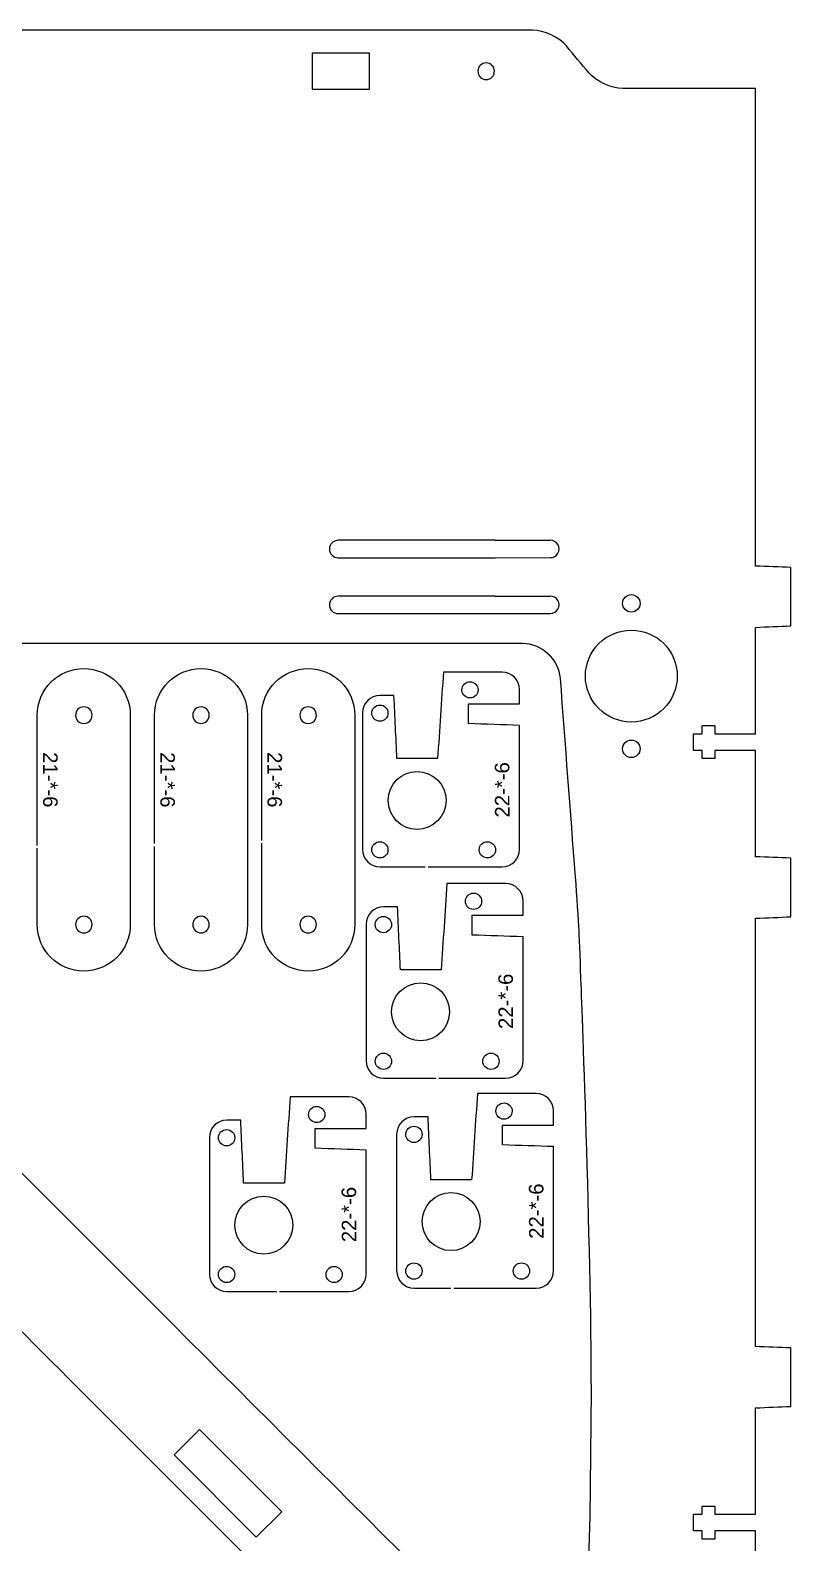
# Model space of a CAD drawing. Extents: x 0 to 712, y 0 to 505.
# Drawn here: x 229.7 to 360.9, y 242.4 to 502.4 of the extents above; entities that cross this region are included whole.
import ezdxf

# ---------------------------------------------------------------- set-up
doc = ezdxf.new("R2010")
doc.units = 0
for name, color, linetype in [('GRAVIRANJE', 3, 'CONTINUOUS'), ('HOLES', 160, 'CONTINUOUS'), ('IZREZ', 7, 'CONTINUOUS'), ('PRVI_IZREZ', 6, 'CONTINUOUS')]:
    doc.layers.add(name, color=color, linetype=linetype)
doc.styles.get("Standard").update_dxf_attribs({"font": 'ARIAL.TTF'})

msp = doc.modelspace()

# ---------------------------------------------------------------- linework, layer by layer
at = {"layer": 'HOLES'}
for p, q in [((309.72, 414.68), (319.21, 414.7)), ((309.73, 411.68), (319.21, 411.7)), ((309.72, 405.08), (319.2, 405.1)), ((309.73, 402.08), (319.21, 402.1))]:
    msp.add_line(p, q, dxfattribs=at)
for points in [[(288.1, 498.42), (278.25, 498.42), (278.25, 492.22), (288.1, 492.22), (288.1, 492.22)], [(254.49, 257.45), (254.49, 257.45), (268.63, 243.31), (273.02, 247.69), (258.88, 261.83)]]:
    msp.add_lwpolyline(points, close=True, dxfattribs=at)
at = {"layer": 'HOLES', "linetype": 'Continuous'}
for centre in [(296.29, 369.97), (296.9, 333.63), (269.93, 296.97), (302.15, 297.56)]:
    msp.add_circle(centre, 4.98, dxfattribs=at)
at = {"layer": 'HOLES'}
for centre, start, end in [((319.21, 413.2), 90, 90.2344), ((319.21, 413.2), 270.1081, 90.1081), ((319.21, 403.6), 270.1081, 90.1081)]:
    msp.add_arc(centre, 1.5, start, end, dxfattribs=at)
for points, knots in [([(306.75, 495.32), (306.75, 496.11), (307.38, 496.75), (308.17, 496.75), (308.96, 496.75), (309.6, 496.11), (309.6, 495.32), (309.6, 494.54), (308.96, 493.9), (308.17, 493.9), (307.38, 493.9), (306.75, 494.54), (306.75, 495.32)], [0, 0, 0, 0, 1, 1, 1, 2, 2, 2, 3, 3, 3, 4, 4, 4, 4]), ([(309.72, 414.68), (300.72, 414.68), (291.72, 414.68), (282.72, 414.68), (281.89, 414.68), (281.22, 414.01), (281.22, 413.18), (281.22, 412.36), (281.89, 411.68), (282.72, 411.68), (291.72, 411.68), (300.72, 411.68), (309.72, 411.68), (309.73, 411.68), (309.73, 411.68), (309.73, 411.68)], [0, 0, 0, 0, 1, 1, 1, 2, 2, 2, 3, 3, 3, 4, 4, 4, 4.004327, 4.004327, 4.004327, 4.004327]), ([(309.72, 405.08), (300.72, 405.08), (291.72, 405.08), (282.72, 405.08), (281.89, 405.08), (281.22, 404.41), (281.22, 403.58), (281.22, 402.76), (281.89, 402.08), (282.72, 402.08), (291.72, 402.08), (300.72, 402.08), (309.72, 402.08), (309.73, 402.08), (309.73, 402.08), (309.73, 402.08)], [0, 0, 0, 0, 1, 1, 1, 2, 2, 2, 3, 3, 3, 4, 4, 4, 4.004266, 4.004266, 4.004266, 4.004266]), ([(333.15, 402.34), (333.98, 402.34), (334.65, 403.01), (334.65, 403.84), (334.65, 404.67), (333.98, 405.34), (333.15, 405.34), (332.32, 405.34), (331.65, 404.67), (331.65, 403.84), (331.65, 403.01), (332.32, 402.34), (333.15, 402.34)], [0, 0, 0, 0, 1, 1, 1, 2, 2, 2, 3, 3, 3, 4, 4, 4, 4]), ([(333.15, 383.44), (337.51, 383.44), (341.05, 386.98), (341.05, 391.34), (341.05, 395.7), (337.51, 399.24), (333.15, 399.24), (328.79, 399.24), (325.25, 395.7), (325.25, 391.34), (325.25, 386.98), (328.79, 383.44), (333.15, 383.44)], [0, 0, 0, 0, 1, 1, 1, 2, 2, 2, 3, 3, 3, 4, 4, 4, 4]), ([(303.99, 388.98), (303.99, 388.21), (304.61, 387.58), (305.39, 387.58), (306.16, 387.57), (306.79, 388.2), (306.79, 388.97), (306.79, 389.74), (306.17, 390.37), (305.4, 390.38), (304.62, 390.38), (304, 389.75), (303.99, 388.98)], [0, 0, 0, 0, 1, 1, 1, 2, 2, 2, 3, 3, 3, 4, 4, 4, 4]), ([(238.96, 386.05), (239.75, 386.05), (240.39, 385.41), (240.39, 384.63), (240.39, 383.84), (239.75, 383.2), (238.96, 383.2), (238.18, 383.2), (237.54, 383.84), (237.54, 384.63), (237.54, 385.41), (238.18, 386.05), (238.96, 386.05)], [0, 0, 0, 0, 1, 1, 1, 2, 2, 2, 3, 3, 3, 4, 4, 4, 4]), ([(259.13, 386.05), (259.91, 386.05), (260.55, 385.41), (260.55, 384.63), (260.55, 383.84), (259.91, 383.2), (259.13, 383.2), (258.34, 383.2), (257.7, 383.84), (257.7, 384.63), (257.7, 385.41), (258.34, 386.05), (259.13, 386.05)], [0, 0, 0, 0, 1, 1, 1, 2, 2, 2, 3, 3, 3, 4, 4, 4, 4]), ([(277.56, 386.05), (278.35, 386.05), (278.99, 385.41), (278.99, 384.63), (278.99, 383.84), (278.35, 383.2), (277.56, 383.2), (276.77, 383.2), (276.14, 383.84), (276.14, 384.63), (276.14, 385.41), (276.77, 386.05), (277.56, 386.05)], [0, 0, 0, 0, 1, 1, 1, 2, 2, 2, 3, 3, 3, 4, 4, 4, 4]), ([(288.5, 384.98), (288.49, 384.21), (289.12, 383.58), (289.89, 383.58), (290.66, 383.57), (291.29, 384.2), (291.29, 384.97), (291.3, 385.74), (290.67, 386.37), (289.9, 386.37), (289.13, 386.38), (288.5, 385.75), (288.5, 384.98)], [0, 0, 0, 0, 1, 1, 1, 2, 2, 2, 3, 3, 3, 4, 4, 4, 4]), ([(333.15, 377.34), (333.98, 377.34), (334.65, 378.01), (334.65, 378.84), (334.65, 379.67), (333.98, 380.34), (333.15, 380.34), (332.32, 380.34), (331.65, 379.67), (331.65, 378.84), (331.65, 378.01), (332.32, 377.34), (333.15, 377.34)], [0, 0, 0, 0, 1, 1, 1, 2, 2, 2, 3, 3, 3, 4, 4, 4, 4]), ([(288.5, 361.48), (288.49, 360.71), (289.12, 360.08), (289.89, 360.08), (290.66, 360.07), (291.29, 360.7), (291.29, 361.47), (291.3, 362.24), (290.67, 362.87), (289.9, 362.87), (289.13, 362.88), (288.5, 362.25), (288.5, 361.48)], [0, 0, 0, 0, 1, 1, 1, 2, 2, 2, 3, 3, 3, 4, 4, 4, 4]), ([(306.99, 361.48), (306.99, 360.71), (307.61, 360.08), (308.39, 360.08), (309.16, 360.07), (309.79, 360.7), (309.79, 361.47), (309.79, 362.24), (309.17, 362.87), (308.4, 362.87), (307.62, 362.88), (306.99, 362.25), (306.99, 361.48)], [0, 0, 0, 0, 1, 1, 1, 2, 2, 2, 3, 3, 3, 4, 4, 4, 4]), ([(304.6, 352.64), (304.6, 351.86), (305.22, 351.23), (306, 351.23), (306.77, 351.23), (307.4, 351.85), (307.4, 352.63), (307.4, 353.4), (306.78, 354.03), (306, 354.03), (305.23, 354.03), (304.6, 353.41), (304.6, 352.64)], [0, 0, 0, 0, 1, 1, 1, 2, 2, 2, 3, 3, 3, 4, 4, 4, 4]), ([(238.96, 350.05), (239.75, 350.05), (240.39, 349.41), (240.39, 348.63), (240.39, 347.84), (239.75, 347.2), (238.96, 347.2), (238.18, 347.2), (237.54, 347.84), (237.54, 348.63), (237.54, 349.41), (238.18, 350.05), (238.96, 350.05)], [0, 0, 0, 0, 1, 1, 1, 2, 2, 2, 3, 3, 3, 4, 4, 4, 4]), ([(259.13, 350.05), (259.91, 350.05), (260.55, 349.41), (260.55, 348.63), (260.55, 347.84), (259.91, 347.2), (259.13, 347.2), (258.34, 347.2), (257.7, 347.84), (257.7, 348.63), (257.7, 349.41), (258.34, 350.05), (259.13, 350.05)], [0, 0, 0, 0, 1, 1, 1, 2, 2, 2, 3, 3, 3, 4, 4, 4, 4]), ([(277.56, 350.05), (278.35, 350.05), (278.99, 349.41), (278.99, 348.63), (278.99, 347.84), (278.35, 347.2), (277.56, 347.2), (276.77, 347.2), (276.14, 347.84), (276.14, 348.63), (276.14, 349.41), (276.77, 350.05), (277.56, 350.05)], [0, 0, 0, 0, 1, 1, 1, 2, 2, 2, 3, 3, 3, 4, 4, 4, 4]), ([(289.1, 348.64), (289.1, 347.86), (289.73, 347.23), (290.5, 347.23), (291.27, 347.23), (291.9, 347.85), (291.9, 348.63), (291.91, 349.4), (291.28, 350.03), (290.51, 350.03), (289.73, 350.03), (289.11, 349.41), (289.1, 348.64)], [0, 0, 0, 0, 1, 1, 1, 2, 2, 2, 3, 3, 3, 4, 4, 4, 4]), ([(289.1, 325.14), (289.1, 324.36), (289.73, 323.73), (290.5, 323.73), (291.27, 323.73), (291.9, 324.35), (291.9, 325.13), (291.91, 325.9), (291.28, 326.53), (290.51, 326.53), (289.73, 326.53), (289.11, 325.91), (289.1, 325.14)], [0, 0, 0, 0, 1, 1, 1, 2, 2, 2, 3, 3, 3, 4, 4, 4, 4]), ([(307.6, 325.14), (307.6, 324.36), (308.22, 323.73), (309, 323.73), (309.77, 323.73), (310.4, 324.35), (310.4, 325.13), (310.4, 325.9), (309.78, 326.53), (309.01, 326.53), (308.23, 326.53), (307.6, 325.91), (307.6, 325.14)], [0, 0, 0, 0, 1, 1, 1, 2, 2, 2, 3, 3, 3, 4, 4, 4, 4]), ([(277.63, 315.98), (277.62, 315.21), (278.25, 314.58), (279.02, 314.58), (279.79, 314.57), (280.42, 315.2), (280.43, 315.97), (280.43, 316.74), (279.8, 317.37), (279.03, 317.37), (278.26, 317.38), (277.63, 316.75), (277.63, 315.98)], [0, 0, 0, 0, 1, 1, 1, 2, 2, 2, 3, 3, 3, 4, 4, 4, 4]), ([(309.85, 316.56), (309.84, 315.79), (310.47, 315.16), (311.24, 315.16), (312.02, 315.16), (312.64, 315.78), (312.65, 316.55), (312.65, 317.33), (312.03, 317.96), (311.25, 317.96), (310.48, 317.96), (309.85, 317.34), (309.85, 316.56)], [0, 0, 0, 0, 1, 1, 1, 2, 2, 2, 3, 3, 3, 4, 4, 4, 4]), ([(262.13, 311.98), (262.13, 311.2), (262.75, 310.58), (263.52, 310.57), (264.3, 310.57), (264.93, 311.2), (264.93, 311.97), (264.93, 312.74), (264.31, 313.37), (263.53, 313.37), (262.76, 313.38), (262.13, 312.75), (262.13, 311.98)], [0, 0, 0, 0, 1, 1, 1, 2, 2, 2, 3, 3, 3, 4, 4, 4, 4]), ([(294.35, 312.56), (294.35, 311.79), (294.97, 311.16), (295.75, 311.16), (296.52, 311.16), (297.15, 311.78), (297.15, 312.55), (297.15, 313.33), (296.53, 313.96), (295.76, 313.96), (294.98, 313.96), (294.35, 313.34), (294.35, 312.56)], [0, 0, 0, 0, 1, 1, 1, 2, 2, 2, 3, 3, 3, 4, 4, 4, 4]), ([(262.13, 288.48), (262.13, 287.7), (262.75, 287.08), (263.52, 287.07), (264.3, 287.07), (264.93, 287.7), (264.93, 288.47), (264.93, 289.24), (264.31, 289.87), (263.53, 289.87), (262.76, 289.88), (262.13, 289.25), (262.13, 288.48)], [0, 0, 0, 0, 1, 1, 1, 2, 2, 2, 3, 3, 3, 4, 4, 4, 4]), ([(280.63, 288.48), (280.62, 287.7), (281.25, 287.08), (282.02, 287.07), (282.79, 287.07), (283.42, 287.7), (283.43, 288.47), (283.43, 289.24), (282.8, 289.87), (282.03, 289.87), (281.26, 289.88), (280.63, 289.25), (280.63, 288.48)], [0, 0, 0, 0, 1, 1, 1, 2, 2, 2, 3, 3, 3, 4, 4, 4, 4]), ([(294.35, 289.06), (294.35, 288.29), (294.97, 287.66), (295.75, 287.66), (296.52, 287.66), (297.15, 288.28), (297.15, 289.05), (297.15, 289.83), (296.53, 290.46), (295.76, 290.46), (294.98, 290.46), (294.35, 289.84), (294.35, 289.06)], [0, 0, 0, 0, 1, 1, 1, 2, 2, 2, 3, 3, 3, 4, 4, 4, 4]), ([(312.85, 289.06), (312.85, 288.29), (313.47, 287.66), (314.24, 287.66), (315.02, 287.66), (315.65, 288.28), (315.65, 289.05), (315.65, 289.83), (315.03, 290.46), (314.25, 290.46), (313.48, 290.46), (312.85, 289.84), (312.85, 289.06)], [0, 0, 0, 0, 1, 1, 1, 2, 2, 2, 3, 3, 3, 4, 4, 4, 4])]:
    msp.add_open_spline(points, degree=3, knots=knots, dxfattribs=at)
at = {"layer": 'IZREZ'}
for points, knots in [([(354.52, 83.82), (356.55, 83.9), (358.58, 83.98), (360.61, 84.07), (360.61, 87.42), (360.61, 90.77), (360.61, 94.12), (358.58, 94.2), (356.55, 94.28), (354.52, 94.37), (354.52, 100.33), (354.52, 106.28), (354.52, 112.24), (354.52, 112.39), (354.52, 112.53), (354.52, 112.67), (352.18, 112.67), (349.84, 112.67), (347.51, 112.67), (347.51, 112.23), (347.51, 111.79), (347.51, 111.34), (346.77, 111.34), (346.04, 111.34), (345.31, 111.34), (345.31, 111.81), (345.31, 112.28), (345.31, 112.74), (344.82, 112.74), (344.34, 112.74), (343.86, 112.74), (343.86, 113.67), (343.86, 114.59), (343.86, 115.52), (344.34, 115.52), (344.82, 115.52), (345.31, 115.52), (345.31, 115.98), (345.31, 116.45), (345.31, 116.92), (346.04, 116.92), (346.77, 116.92), (347.51, 116.92), (347.51, 116.45), (347.51, 115.98), (347.51, 115.52), (349.84, 115.52), (352.18, 115.52), (354.52, 115.52), (354.52, 115.68), (354.52, 115.85), (354.52, 116.02), (354.52, 121.95), (354.52, 127.88), (354.52, 133.81), (356.55, 133.89), (358.58, 133.97), (360.61, 134.06), (360.61, 137.41), (360.61, 140.76), (360.61, 144.12), (358.58, 144.2), (356.55, 144.28), (354.52, 144.37), (354.52, 168.09), (354.52, 191.81), (354.52, 215.54), (356.55, 215.62), (358.58, 215.7), (360.61, 215.79), (360.61, 219.13), (360.61, 222.48), (360.61, 225.82), (358.58, 225.91), (356.55, 225.99), (354.52, 226.07), (354.52, 232.01), (354.52, 237.95), (354.52, 243.89), (354.52, 244.06), (354.52, 244.22), (354.52, 244.39), (352.18, 244.39), (349.84, 244.39), (347.51, 244.39), (347.51, 243.92), (347.51, 243.46), (347.51, 242.99), (346.77, 242.99), (346.04, 242.99), (345.31, 242.99), (345.31, 243.46), (345.31, 243.92), (345.31, 244.39), (344.82, 244.39), (344.34, 244.39), (343.86, 244.39), (343.86, 245.34), (343.86, 246.3), (343.86, 247.26), (344.34, 247.26), (344.82, 247.26), (345.31, 247.26), (345.31, 247.72), (345.31, 248.19), (345.31, 248.65), (346.04, 248.65), (346.77, 248.65), (347.51, 248.65), (347.51, 248.19), (347.51, 247.72), (347.51, 247.26), (349.84, 247.26), (352.18, 247.26), (354.52, 247.26), (354.52, 247.42), (354.52, 247.59), (354.52, 247.76), (354.52, 253.69), (354.52, 259.61), (354.52, 265.54), (356.55, 265.63), (358.58, 265.71), (360.61, 265.79), (360.61, 269.14), (360.61, 272.49), (360.61, 275.84), (358.58, 275.92), (356.55, 276.01), (354.52, 276.09), (354.52, 300.63), (354.52, 325.17), (354.52, 349.71), (356.55, 349.79), (358.58, 349.88), (360.61, 349.96), (360.61, 353.32), (360.61, 356.68), (360.61, 360.04), (358.58, 360.13), (356.55, 360.21), (354.52, 360.29), (354.52, 366.21), (354.52, 372.14), (354.52, 378.06), (354.52, 378.22), (354.52, 378.39), (354.52, 378.56), (352.18, 378.56), (349.84, 378.56), (347.51, 378.56), (347.51, 378.09), (347.51, 377.62), (347.51, 377.16), (346.77, 377.16), (346.04, 377.16), (345.31, 377.16), (345.31, 377.62), (345.31, 378.09), (345.31, 378.56), (344.82, 378.56), (344.34, 378.56), (343.86, 378.56), (343.86, 379.51), (343.86, 380.46), (343.86, 381.42), (344.34, 381.42), (344.82, 381.42), (345.31, 381.42), (345.31, 381.89), (345.31, 382.35), (345.31, 382.82), (346.04, 382.82), (346.77, 382.82), (347.51, 382.82), (347.51, 382.35), (347.51, 381.89), (347.51, 381.42), (349.84, 381.42), (352.18, 381.42), (354.52, 381.42), (354.52, 381.59), (354.52, 381.75), (354.52, 381.92), (354.52, 387.85), (354.52, 393.79), (354.52, 399.72), (356.55, 399.81), (358.58, 399.89), (360.61, 399.97), (360.61, 403.32), (360.61, 406.67), (360.61, 410.01), (358.58, 410.1), (356.55, 410.18), (354.52, 410.26), (354.52, 437.63), (354.52, 465), (354.52, 492.36), (346.9, 492.36), (339.28, 492.36), (331.66, 492.36), (329.72, 492.36), (327.1, 493.58), (325.85, 495.07), (324.56, 496.6), (323.27, 498.13), (321.99, 499.66), (320.73, 501.15), (318.12, 502.36), (316.17, 502.36), (232.92, 502.36), (149.67, 502.36), (66.43, 502.36), (64.48, 502.36), (61.86, 501.15), (60.61, 499.66), (59.33, 498.13), (58.04, 496.6), (56.75, 495.07), (55.5, 493.58), (52.88, 492.36), (50.94, 492.36), (43.37, 492.36), (35.8, 492.36), (28.24, 492.36), (28.24, 469.03), (28.24, 445.7), (28.24, 422.36), (28.24, 418.33), (28.24, 414.3), (28.24, 410.26), (26.21, 410.18), (24.18, 410.1), (22.15, 410.01), (22.15, 406.67), (22.15, 403.32), (22.15, 399.97), (24.18, 399.89), (26.21, 399.81), (28.24, 399.72), (28.24, 393.79), (28.24, 387.85), (28.24, 381.92), (28.24, 381.75), (28.24, 381.59), (28.24, 381.42), (30.58, 381.42), (32.92, 381.42), (35.26, 381.42), (35.26, 381.89), (35.26, 382.35), (35.26, 382.82), (35.99, 382.82), (36.72, 382.82), (37.46, 382.82), (37.46, 382.35), (37.46, 381.89), (37.46, 381.42), (37.94, 381.42), (38.42, 381.42), (38.9, 381.42), (38.9, 380.46), (38.9, 379.51), (38.9, 378.56), (38.42, 378.56), (37.94, 378.56), (37.46, 378.56), (37.46, 378.09), (37.46, 377.62), (37.46, 377.16), (36.72, 377.16), (35.99, 377.16), (35.26, 377.16), (35.26, 377.62), (35.26, 378.09), (35.26, 378.56), (32.92, 378.56), (30.58, 378.56), (28.24, 378.56), (28.24, 378.39), (28.24, 378.22), (28.24, 378.06), (28.24, 372.14), (28.24, 366.21), (28.24, 360.29), (26.21, 360.21), (24.18, 360.13), (22.15, 360.04), (22.15, 356.68), (22.15, 353.32), (22.15, 349.96), (24.18, 349.88), (26.21, 349.79), (28.24, 349.71), (28.24, 325.17), (28.24, 300.63), (28.24, 276.09), (26.21, 276.01), (24.18, 275.92), (22.15, 275.84), (22.15, 272.49), (22.15, 269.14), (22.15, 265.79), (24.18, 265.71), (26.21, 265.63), (28.24, 265.54), (28.24, 259.61), (28.24, 253.69), (28.24, 247.76), (28.24, 247.59), (28.24, 247.42), (28.24, 247.26), (30.58, 247.26), (32.92, 247.26), (35.26, 247.26), (35.26, 247.72), (35.26, 248.19), (35.26, 248.65), (35.99, 248.65), (36.72, 248.65), (37.46, 248.65), (37.46, 248.19), (37.46, 247.72), (37.46, 247.26), (37.94, 247.26), (38.42, 247.26), (38.9, 247.26), (38.9, 246.3), (38.9, 245.34), (38.9, 244.39), (38.42, 244.39), (37.94, 244.39), (37.46, 244.39), (37.46, 243.92), (37.46, 243.46), (37.46, 242.99), (36.72, 242.99), (35.99, 242.99), (35.26, 242.99), (35.26, 243.46), (35.26, 243.92), (35.26, 244.39), (32.92, 244.39), (30.58, 244.39), (28.24, 244.39), (28.24, 244.22), (28.24, 244.06), (28.24, 243.89), (28.24, 237.95), (28.24, 232.01), (28.24, 226.07), (26.21, 225.99), (24.18, 225.91), (22.15, 225.82), (22.15, 222.48), (22.15, 219.13), (22.15, 215.79), (24.18, 215.7), (26.21, 215.62), (28.24, 215.54), (28.24, 191.81), (28.24, 168.09), (28.24, 144.37), (26.21, 144.28), (24.18, 144.2), (22.15, 144.12), (22.15, 140.76), (22.15, 137.41), (22.15, 134.06), (24.18, 133.97), (26.21, 133.89), (28.24, 133.81), (28.24, 127.88), (28.24, 121.95), (28.24, 116.02), (28.24, 115.85), (28.24, 115.68), (28.24, 115.52), (30.58, 115.52), (32.92, 115.52), (35.26, 115.52), (35.26, 115.98), (35.26, 116.45), (35.26, 116.92), (35.99, 116.92), (36.72, 116.92), (37.46, 116.92), (37.46, 116.45), (37.46, 115.98), (37.46, 115.52), (37.94, 115.52), (38.42, 115.52), (38.9, 115.52), (38.9, 114.59), (38.9, 113.67), (38.9, 112.74), (38.42, 112.74), (37.94, 112.74), (37.46, 112.74), (37.46, 112.28), (37.46, 111.81), (37.46, 111.34), (36.72, 111.34), (35.99, 111.34), (35.26, 111.34), (35.26, 111.79), (35.26, 112.23), (35.26, 112.67), (32.92, 112.67), (30.58, 112.67), (28.24, 112.67), (28.24, 112.53), (28.24, 112.39), (28.24, 112.24), (28.24, 106.28), (28.24, 100.33), (28.24, 94.37), (26.21, 94.28), (24.18, 94.2), (22.15, 94.12), (22.15, 90.77), (22.15, 87.42), (22.15, 84.07), (24.18, 83.98), (26.21, 83.9), (28.24, 83.82), (28.24, 70.65), (28.24, 57.48), (28.24, 44.31), (28.24, 42.67), (28.24, 41.02), (28.24, 39.37)], [0, 0, 0, 0, 1, 1, 1, 2, 2, 2, 3, 3, 3, 4, 4, 4, 5, 5, 5, 6, 6, 6, 7, 7, 7, 8, 8, 8, 9, 9, 9, 10, 10, 10, 11, 11, 11, 12, 12, 12, 13, 13, 13, 14, 14, 14, 15, 15, 15, 16, 16, 16, 17, 17, 17, 18, 18, 18, 19, 19, 19, 20, 20, 20, 21, 21, 21, 22, 22, 22, 23, 23, 23, 24, 24, 24, 25, 25, 25, 26, 26, 26, 27, 27, 27, 28, 28, 28, 29, 29, 29, 30, 30, 30, 31, 31, 31, 32, 32, 32, 33, 33, 33, 34, 34, 34, 35, 35, 35, 36, 36, 36, 37, 37, 37, 38, 38, 38, 39, 39, 39, 40, 40, 40, 41, 41, 41, 42, 42, 42, 43, 43, 43, 44, 44, 44, 45, 45, 45, 46, 46, 46, 47, 47, 47, 48, 48, 48, 49, 49, 49, 50, 50, 50, 51, 51, 51, 52, 52, 52, 53, 53, 53, 54, 54, 54, 55, 55, 55, 56, 56, 56, 57, 57, 57, 58, 58, 58, 59, 59, 59, 60, 60, 60, 61, 61, 61, 62, 62, 62, 63, 63, 63, 64, 64, 64, 65, 65, 65, 66, 66, 66, 67, 67, 67, 68, 68, 68, 69, 69, 69, 70, 70, 70, 71, 71, 71, 72, 72, 72, 73, 73, 73, 74, 74, 74, 75, 75, 75, 76, 76, 76, 77, 77, 77, 78, 78, 78, 79, 79, 79, 80, 80, 80, 81, 81, 81, 82, 82, 82, 83, 83, 83, 84, 84, 84, 85, 85, 85, 86, 86, 86, 87, 87, 87, 88, 88, 88, 89, 89, 89, 90, 90, 90, 91, 91, 91, 92, 92, 92, 93, 93, 93, 94, 94, 94, 95, 95, 95, 96, 96, 96, 97, 97, 97, 98, 98, 98, 99, 99, 99, 100, 100, 100, 101, 101, 101, 102, 102, 102, 103, 103, 103, 104, 104, 104, 105, 105, 105, 106, 106, 106, 107, 107, 107, 108, 108, 108, 109, 109, 109, 110, 110, 110, 111, 111, 111, 112, 112, 112, 113, 113, 113, 114, 114, 114, 115, 115, 115, 116, 116, 116, 117, 117, 117, 118, 118, 118, 119, 119, 119, 120, 120, 120, 121, 121, 121, 122, 122, 122, 123, 123, 123, 124, 124, 124, 125, 125, 125, 126, 126, 126, 127, 127, 127, 128, 128, 128, 129, 129, 129, 130, 130, 130, 131, 131, 131, 132, 132, 132, 133, 133, 133, 134, 134, 134, 135, 135, 135, 136, 136, 136, 137, 137, 137, 138, 138, 138, 139, 139, 139, 140, 140, 140, 141, 141, 141, 142, 142, 142, 143, 143, 143, 143.247224, 143.247224, 143.247224, 143.247224]), ([(61.84, 154.07), (61.84, 154.07), (56.49, 209.94), (56.49, 268.52), (56.49, 293.07), (58.23, 338.26), (58.23, 338.26), (58.35, 341.56), (58.54, 345.81), (58.64, 347.71), (58.75, 349.61), (59.04, 353.86), (59.29, 357.15), (60.14, 368.42), (61, 379.69), (61.86, 390.97), (62.15, 394.25), (65.09, 396.94), (68.39, 396.94), (150.4, 396.94), (232.41, 396.94), (314.42, 396.94), (317.72, 396.94), (320.66, 394.25), (320.95, 390.97), (321.81, 379.59), (322.68, 368.22), (323.54, 356.85), (323.79, 353.56), (324.06, 349.38), (324.15, 347.56), (324.23, 345.75), (324.41, 341.56), (324.53, 338.26), (324.53, 338.26), (326.27, 293.07), (326.27, 268.52), (326.27, 209.94), (320.92, 154.07), (320.92, 154.07), (320.6, 150.78), (317.69, 147.62), (314.44, 147.03), (298.12, 144.27), (281.8, 141.51), (265.49, 138.76), (216.08, 138.76), (166.68, 138.76), (117.27, 138.76), (100.96, 141.51), (84.64, 144.27), (68.32, 147.03), (65.07, 147.62), (62.16, 150.78), (61.84, 154.07)], [0, 0, 0, 0, 1, 1, 1, 2, 2, 2, 3, 3, 3, 4, 4, 4, 5, 5, 5, 6, 6, 6, 7, 7, 7, 8, 8, 8, 9, 9, 9, 10, 10, 10, 11, 11, 11, 12, 12, 12, 13, 13, 13, 14, 14, 14, 15, 15, 15, 16, 16, 16, 17, 17, 17, 18, 18, 18, 18])]:
    msp.add_open_spline(points, degree=3, knots=knots, dxfattribs=at)
at = {"layer": 'PRVI_IZREZ'}
for points, knots in [([(140.32, 393.87), (199.62, 334.58), (258.91, 275.29), (318.2, 216), (318.95, 215.25), (319.69, 214.5), (320.44, 213.75), (324.31, 209.89), (324.44, 203.7), (320.77, 199.94), (316.06, 204.65), (311.34, 209.36), (306.63, 214.08), (305.17, 212.62), (303.71, 211.15), (302.24, 209.69), (306.95, 204.99), (311.65, 200.28), (316.36, 195.58), (316.36, 195.57), (316.37, 195.57), (316.37, 195.56), (315.53, 194.74), (314.7, 193.91), (313.86, 193.08), (309.14, 197.79), (304.43, 202.51), (299.71, 207.22), (285.34, 221.6), (270.96, 235.98), (256.58, 250.35), (225.7, 281.23), (194.83, 312.11), (163.95, 342.98), (163.94, 342.97), (163.93, 342.96), (163.92, 342.95), (161.54, 344.87), (157.86, 344.98), (155.42, 343.1), (142.41, 333.09), (129.41, 323.08), (116.4, 313.07), (113.79, 311.06), (109.74, 311.32), (107.4, 313.66), (100.45, 320.61), (93.5, 327.56), (86.54, 334.51), (85.61, 335.44), (84.68, 336.37), (83.76, 337.3), (82.59, 338.47), (82.59, 340.38), (83.76, 341.55), (101.2, 358.99), (118.64, 376.43), (136.08, 393.87), (137.25, 395.04), (139.16, 395.04), (140.32, 393.87)], [0, 0, 0, 0, 1, 1, 1, 2, 2, 2, 3, 3, 3, 4, 4, 4, 5, 5, 5, 6, 6, 6, 7, 7, 7, 8, 8, 8, 9, 9, 9, 10, 10, 10, 11, 11, 11, 12, 12, 12, 13, 13, 13, 14, 14, 14, 15, 15, 15, 16, 16, 16, 17, 17, 17, 18, 18, 18, 19, 19, 19, 20, 20, 20, 20]), ([(230.96, 362.24), (230.96, 369.7), (230.96, 377.16), (230.96, 384.63), (230.96, 389.04), (234.54, 392.63), (238.96, 392.63), (243.38, 392.63), (246.96, 389.04), (246.96, 384.63), (246.96, 372.3), (246.97, 359.98), (246.96, 348.63), (246.96, 344.21), (243.38, 340.63), (238.96, 340.63), (234.54, 340.63), (230.96, 344.21), (230.96, 348.63), (230.96, 353), (230.96, 357.37), (230.96, 361.74)], [0, 0, 0, 0, 0.621994, 0.621994, 0.621994, 1.621994, 1.621994, 1.621994, 2.621994, 2.621994, 2.621994, 3.621994, 3.621994, 3.621994, 4.621994, 4.621994, 4.621994, 5.621994, 5.621994, 5.621994, 5.986111, 5.986111, 5.986111, 5.986111]), ([(251.13, 362.55), (251.13, 369.91), (251.13, 377.27), (251.13, 384.63), (251.13, 389.04), (254.71, 392.63), (259.13, 392.63), (263.54, 392.63), (267.13, 389.04), (267.13, 384.63), (267.13, 372.3), (267.13, 359.98), (267.13, 348.63), (267.13, 344.21), (263.54, 340.63), (259.13, 340.63), (254.71, 340.63), (251.13, 344.21), (251.13, 348.63), (251.13, 353.1), (251.13, 357.57), (251.13, 362.05)], [0, 0, 0, 0, 0.613295, 0.613295, 0.613295, 1.613295, 1.613295, 1.613295, 2.613295, 2.613295, 2.613295, 3.613295, 3.613295, 3.613295, 4.613295, 4.613295, 4.613295, 5.613295, 5.613295, 5.613295, 5.986111, 5.986111, 5.986111, 5.986111]), ([(269.56, 363.1), (269.56, 370.27), (269.56, 377.45), (269.56, 384.63), (269.56, 389.04), (273.14, 392.63), (277.56, 392.63), (281.98, 392.63), (285.56, 389.04), (285.56, 384.63), (285.56, 372.3), (285.57, 359.98), (285.56, 348.63), (285.56, 344.21), (281.98, 340.63), (277.56, 340.63), (273.14, 340.63), (269.56, 344.21), (269.56, 348.63), (269.56, 353.28), (269.56, 357.94), (269.56, 362.6)], [0, 0, 0, 0, 0.598102, 0.598102, 0.598102, 1.598102, 1.598102, 1.598102, 2.598102, 2.598102, 2.598102, 3.598102, 3.598102, 3.598102, 4.598102, 4.598102, 4.598102, 5.598102, 5.598102, 5.598102, 5.986111, 5.986111, 5.986111, 5.986111]), ([(298.21, 358.54), (302.45, 358.54), (306.68, 358.54), (310.92, 358.54), (312.58, 358.54), (313.92, 359.89), (313.92, 361.54), (313.92, 368.42), (313.92, 375.29), (313.92, 382.16), (313.92, 382.4), (313.92, 382.63), (313.92, 382.86), (310.99, 382.96), (308.07, 383.07), (305.14, 383.17), (305.14, 384.3), (305.14, 385.43), (305.14, 386.57), (308.07, 386.57), (310.99, 386.56), (313.92, 386.56), (313.92, 387.38), (313.92, 388.19), (313.92, 389.01), (313.92, 390.67), (312.58, 392.01), (310.92, 392.01), (307.55, 392.01), (304.19, 392.01), (300.82, 392.01), (300.49, 387.06), (300.16, 382.11), (299.82, 377.16), (297.49, 377.16), (295.16, 377.16), (292.82, 377.16), (292.66, 380.78), (292.49, 384.39), (292.32, 388.01), (291.52, 388.01), (290.72, 388.01), (289.92, 388.01), (288.27, 388.01), (286.92, 386.67), (286.92, 385.01), (286.92, 377.19), (286.92, 369.36), (286.92, 361.54), (286.92, 359.89), (288.27, 358.54), (289.92, 358.54), (292.52, 358.54), (295.12, 358.54), (297.71, 358.54)], [0, 0, 0, 0, 0.605165, 0.605165, 0.605165, 1.605165, 1.605165, 1.605165, 2.605165, 2.605165, 2.605165, 3.605165, 3.605165, 3.605165, 4.605165, 4.605165, 4.605165, 5.605165, 5.605165, 5.605165, 6.605165, 6.605165, 6.605165, 7.605165, 7.605165, 7.605165, 8.605165, 8.605165, 8.605165, 9.605165, 9.605165, 9.605165, 10.605165, 10.605165, 10.605165, 11.605165, 11.605165, 11.605165, 12.605165, 12.605165, 12.605165, 13.605165, 13.605165, 13.605165, 14.605165, 14.605165, 14.605165, 15.605165, 15.605165, 15.605165, 16.605165, 16.605165, 16.605165, 16.976187, 16.976187, 16.976187, 16.976187]), ([(300.03, 322.2), (303.87, 322.2), (307.7, 322.2), (311.53, 322.2), (313.19, 322.2), (314.53, 323.54), (314.53, 325.2), (314.53, 332.07), (314.53, 338.95), (314.53, 345.82), (314.53, 346.05), (314.53, 346.29), (314.53, 346.52), (311.6, 346.62), (308.68, 346.72), (305.75, 346.82), (305.75, 347.96), (305.75, 349.09), (305.75, 350.22), (308.68, 350.22), (311.6, 350.22), (314.53, 350.22), (314.53, 351.03), (314.53, 351.85), (314.53, 352.67), (314.53, 354.32), (313.18, 355.67), (311.53, 355.67), (308.16, 355.67), (304.8, 355.67), (301.43, 355.67), (301.1, 350.72), (300.76, 345.77), (300.43, 340.82), (298.1, 340.82), (295.76, 340.82), (293.43, 340.82), (293.26, 344.43), (293.1, 348.05), (292.93, 351.67), (292.13, 351.67), (291.33, 351.67), (290.53, 351.67), (288.87, 351.67), (287.53, 350.32), (287.53, 348.67), (287.53, 340.84), (287.53, 333.02), (287.53, 325.2), (287.53, 323.54), (288.87, 322.2), (290.53, 322.2), (293.53, 322.2), (296.53, 322.2), (299.53, 322.2)], [0, 0, 0, 0, 0.547408, 0.547408, 0.547408, 1.547408, 1.547408, 1.547408, 2.547408, 2.547408, 2.547408, 3.547408, 3.547408, 3.547408, 4.547408, 4.547408, 4.547408, 5.547408, 5.547408, 5.547408, 6.547408, 6.547408, 6.547408, 7.547408, 7.547408, 7.547408, 8.547408, 8.547408, 8.547408, 9.547408, 9.547408, 9.547408, 10.547408, 10.547408, 10.547408, 11.547408, 11.547408, 11.547408, 12.547408, 12.547408, 12.547408, 13.547408, 13.547408, 13.547408, 14.547408, 14.547408, 14.547408, 15.547408, 15.547408, 15.547408, 16.547408, 16.547408, 16.547408, 16.976187, 16.976187, 16.976187, 16.976187]), ([(250.73, 142.28), (188.85, 198.86), (126.97, 255.45), (65.09, 312.03), (64.31, 312.74), (63.52, 313.46), (62.74, 314.17), (58.71, 317.86), (58.3, 324.04), (61.8, 327.96), (66.72, 323.46), (71.64, 318.96), (76.56, 314.47), (77.95, 315.99), (79.35, 317.52), (80.74, 319.04), (75.83, 323.53), (70.92, 328.02), (66.01, 332.51), (66.01, 332.51), (66, 332.52), (66, 332.53), (66.8, 333.39), (67.6, 334.26), (68.4, 335.12), (73.32, 330.62), (78.24, 326.12), (83.16, 321.62), (98.17, 307.9), (113.17, 294.18), (128.18, 280.46), (160.4, 251), (192.63, 221.53), (224.86, 192.06), (224.87, 192.08), (224.88, 192.09), (224.88, 192.1), (227.35, 190.29), (231.03, 190.35), (233.39, 192.33), (245.93, 202.91), (258.48, 213.49), (271.02, 224.07), (273.54, 226.2), (277.6, 226.12), (280.03, 223.89), (287.29, 217.26), (294.55, 210.62), (301.81, 203.99), (302.78, 203.1), (303.75, 202.21), (304.72, 201.32), (305.93, 200.21), (306.02, 198.3), (304.91, 197.08), (288.26, 178.88), (271.62, 160.68), (254.97, 142.47), (253.86, 141.25), (251.95, 141.17), (250.73, 142.28)], [0, 0, 0, 0, 1, 1, 1, 2, 2, 2, 3, 3, 3, 4, 4, 4, 5, 5, 5, 6, 6, 6, 7, 7, 7, 8, 8, 8, 9, 9, 9, 10, 10, 10, 11, 11, 11, 12, 12, 12, 13, 13, 13, 14, 14, 14, 15, 15, 15, 16, 16, 16, 17, 17, 17, 18, 18, 18, 19, 19, 19, 20, 20, 20, 20]), ([(272.64, 285.54), (276.61, 285.54), (280.58, 285.54), (284.55, 285.54), (286.21, 285.54), (287.55, 286.89), (287.55, 288.54), (287.55, 295.42), (287.55, 302.29), (287.55, 309.16), (287.55, 309.4), (287.55, 309.63), (287.55, 309.86), (284.63, 309.96), (281.7, 310.06), (278.78, 310.17), (278.78, 311.3), (278.78, 312.43), (278.78, 313.57), (281.7, 313.56), (284.63, 313.56), (287.55, 313.56), (287.55, 314.38), (287.55, 315.19), (287.55, 316.01), (287.55, 317.67), (286.21, 319.01), (284.55, 319.01), (281.19, 319.01), (277.82, 319.01), (274.46, 319.01), (274.12, 314.06), (273.79, 309.11), (273.46, 304.16), (271.12, 304.16), (268.79, 304.16), (266.46, 304.16), (266.29, 307.78), (266.12, 311.39), (265.96, 315.01), (265.16, 315.01), (264.36, 315.01), (263.56, 315.01), (261.9, 315.01), (260.56, 313.67), (260.56, 312.01), (260.56, 304.19), (260.56, 296.36), (260.56, 288.54), (260.56, 286.89), (261.9, 285.54), (263.56, 285.54), (266.42, 285.54), (269.28, 285.54), (272.14, 285.54)], [0, 0, 0, 0, 0.567201, 0.567201, 0.567201, 1.567201, 1.567201, 1.567201, 2.567201, 2.567201, 2.567201, 3.567201, 3.567201, 3.567201, 4.567201, 4.567201, 4.567201, 5.567201, 5.567201, 5.567201, 6.567201, 6.567201, 6.567201, 7.567201, 7.567201, 7.567201, 8.567201, 8.567201, 8.567201, 9.567201, 9.567201, 9.567201, 10.567201, 10.567201, 10.567201, 11.567201, 11.567201, 11.567201, 12.567201, 12.567201, 12.567201, 13.567201, 13.567201, 13.567201, 14.567201, 14.567201, 14.567201, 15.567201, 15.567201, 15.567201, 16.567201, 16.567201, 16.567201, 16.976187, 16.976187, 16.976187, 16.976187]), ([(302.61, 286.13), (307.33, 286.13), (312.05, 286.13), (316.78, 286.13), (318.43, 286.13), (319.78, 287.47), (319.78, 289.13), (319.78, 296), (319.78, 302.87), (319.78, 309.75), (319.78, 309.98), (319.78, 310.21), (319.78, 310.45), (316.85, 310.55), (313.92, 310.65), (311, 310.75), (311, 311.88), (311, 313.02), (311, 314.15), (313.92, 314.15), (316.85, 314.15), (319.77, 314.15), (319.77, 314.96), (319.77, 315.78), (319.77, 316.59), (319.77, 318.25), (318.43, 319.59), (316.78, 319.59), (313.41, 319.59), (310.04, 319.59), (306.68, 319.59), (306.34, 314.64), (306.01, 309.7), (305.68, 304.75), (303.34, 304.75), (301.01, 304.75), (298.68, 304.75), (298.51, 308.36), (298.34, 311.98), (298.18, 315.59), (297.38, 315.59), (296.58, 315.59), (295.78, 315.59), (294.12, 315.59), (292.78, 314.25), (292.78, 312.59), (292.78, 304.77), (292.78, 296.95), (292.78, 289.13), (292.78, 287.47), (294.12, 286.13), (295.78, 286.13), (297.89, 286.13), (300, 286.13), (302.11, 286.13)], [0, 0, 0, 0, 0.674914, 0.674914, 0.674914, 1.674914, 1.674914, 1.674914, 2.674914, 2.674914, 2.674914, 3.674914, 3.674914, 3.674914, 4.674914, 4.674914, 4.674914, 5.674914, 5.674914, 5.674914, 6.674914, 6.674914, 6.674914, 7.674914, 7.674914, 7.674914, 8.674914, 8.674914, 8.674914, 9.674914, 9.674914, 9.674914, 10.674914, 10.674914, 10.674914, 11.674914, 11.674914, 11.674914, 12.674914, 12.674914, 12.674914, 13.674914, 13.674914, 13.674914, 14.674914, 14.674914, 14.674914, 15.674914, 15.674914, 15.674914, 16.674914, 16.674914, 16.674914, 16.976187, 16.976187, 16.976187, 16.976187])]:
    msp.add_open_spline(points, degree=3, knots=knots, dxfattribs=at)

# ---------------------------------------------------------------- texts
at = {"layer": 'GRAVIRANJE'}
for s, rotation, p in [('21-*-6', 270, (231.96, 378.27)), ('21-*-6', 270, (252.13, 378.27)), ('21-*-6', 270, (270.56, 378.27)), ('22-*-6', 90.2305, (312.2, 367.03)), ('22-*-6', 90.2305, (312.81, 330.68)), ('22-*-6', 90.2305, (285.84, 294.03)), ('22-*-6', 90.2305, (318.06, 294.61))]:
    msp.add_text(s, height=2.5, rotation=rotation, dxfattribs=at).set_placement(p)

doc.saveas('drawing.dxf')
